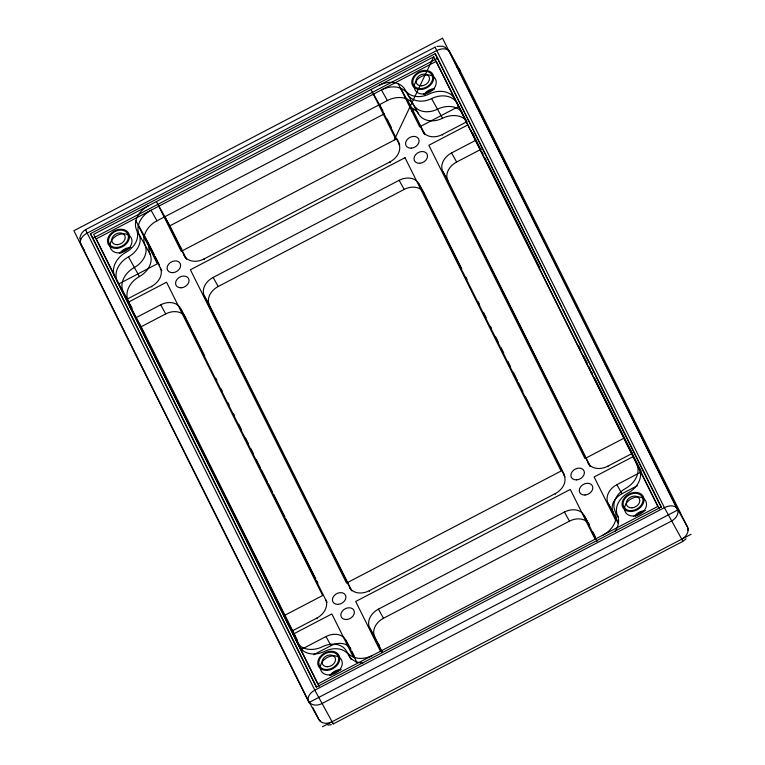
<?xml version="1.0" encoding="UTF-8"?>
<svg xmlns="http://www.w3.org/2000/svg" width="765" height="765" viewBox="0 0 765 765"><rect width="100%" height="100%" fill="white"/><g stroke="black" fill="none" stroke-linecap="round" stroke-linejoin="round"><path stroke-width="1.15" d="M686.1 538.818L682.877 541.371L333.31 723.891L333.005 723.164M682.734 540.979L664.756 508.333L435.075 47.114L435.591 47.908M79.732 238.814C80.153 235.142 82.228 231.518 85.489 229.682L435.065 47.162M394.348 139.746L433.745 56.782L657.804 506.449L317.771 683.996L93.703 234.32L433.745 56.782M435.209 53.693L661.113 507.052L316.308 687.085L90.404 233.717L435.209 53.693L561.873 307.367M90.404 233.717L92.928 238.259L437.733 58.236M301.898 650.365L123.251 291.828A21.525 16.467 -29.1 0 1 134.372 267.454A20.177 15.434 -29.1 0 0 145.006 245.058A21.525 16.467 -29.1 0 1 156.959 220.836L387.348 100.55A21.525 16.467 -29.1 0 1 413.521 104.862A20.177 15.434 -29.1 0 0 437.484 109.194A21.525 16.467 -29.1 0 1 462.557 113.029M158.948 206.12L169.907 225.799L384.518 113.755M118.499 284.073L157.37 263.782L135.893 220.683M458.541 106.536L419.669 126.827L398.192 83.739M126.933 299.22L151.489 286.397A16.142 12.345 -29.1 0 0 160.287 267.865L144.327 235.83M164.848 216.715L184.136 255.414A16.142 12.345 -29.1 0 0 203.949 259.01L389.949 161.893A16.142 12.345 -29.1 0 0 398.747 143.371L379.459 104.662M406.626 98.876L422.586 130.92A16.142 12.345 -29.1 0 0 442.409 134.506L466.966 121.683L466.593 121.013M127.688 302.51L166.55 282.209L322.658 595.514L283.796 615.806M467.721 124.963L428.849 145.264L584.957 458.56L623.829 438.269M136.113 317.647L160.669 304.824A16.142 12.345 -29.1 0 1 180.492 308.41L184.604 315.792M351.011 589.987L204.332 295.959A16.142 12.345 -29.1 0 1 213.129 277.437L399.129 180.32A16.142 12.345 -29.1 0 1 418.943 183.916L421.792 189.022M589.777 466.048L442.792 171.465A16.142 12.345 -29.1 0 1 451.589 152.933L476.146 140.11L470.245 129.505M130.213 307.052L141.171 326.732L165.728 313.908A16.142 12.345 -29.1 0 1 185.551 317.494L204.685 355.897M351.824 590.896L209.39 305.053A16.142 12.345 -29.1 0 1 218.188 286.521L404.188 189.414A16.142 12.345 -29.1 0 1 424.001 193L423.686 192.426M590.284 466.401L447.85 180.55A16.142 12.345 -29.1 0 1 456.648 162.017L481.204 149.194M292.22 630.943L316.786 618.12A16.142 12.345 -29.1 0 0 325.584 599.597L180.492 308.41M349.423 587.147A16.142 12.345 -29.1 0 0 369.246 590.733L555.237 493.626A16.142 12.345 -29.1 0 0 564.035 475.094L418.943 183.916M587.883 462.643A16.142 12.345 -29.1 0 0 607.697 466.229L632.263 453.406L626.363 442.811M292.976 634.233L331.847 613.941L353.315 657.03M633.009 456.695L594.147 476.987L615.615 520.085M348.314 644.685L345.78 640.142A16.142 12.345 -29.1 0 0 325.966 636.557L301.41 649.38L295.51 638.775M381.678 651.876L369.629 627.692A16.142 12.345 -29.1 0 1 378.426 609.16L564.417 512.053A16.142 12.345 -29.1 0 1 584.24 515.639L585.502 517.915M618.063 523.212L608.079 503.188A16.142 12.345 -29.1 0 1 616.877 484.666L639.903 472.636M313.631 654.725L331.025 645.641A16.142 12.345 -29.1 0 1 350.839 649.227L350.207 648.089M382.5 652.469L374.687 636.776A16.142 12.345 -29.1 0 1 383.485 618.254L569.476 521.137A16.142 12.345 -29.1 0 1 588.744 523.767M618.464 522.954L613.138 512.273A16.142 12.345 -29.1 0 1 621.935 493.75L637.293 485.737M322.457 726.75L691.111 534.266M327.927 725.134L331.369 724.618M436.987 46.349L442.466 46.225L445.708 47.545M333.244 723.881L315.18 690.852L85.498 229.634L85.814 230.093M461.678 111.403L457.384 103.696A21.525 16.467 -29.1 0 0 431.584 98.599A20.177 15.434 -29.1 0 1 407.621 94.258A21.525 16.467 -29.1 0 0 381.448 89.945L387.348 100.55M461.066 111.078L464.757 117.705M465.12 118.365L465.493 119.034M465.856 119.694L466.229 120.354M635.543 461.238L640.907 470.877L617.336 423.466M640.831 471.517L639.224 468.62A21.525 16.467 -29.1 0 1 628.103 492.995A20.177 15.434 -29.1 0 0 617.47 515.4A21.525 16.467 -29.1 0 1 615.06 531.34M431.584 98.599L442.543 118.279A21.525 16.467 -29.1 0 1 466.153 120.268M442.409 134.506L442.725 135.07M451.589 152.933L456.648 162.017M407.621 94.258L418.579 113.947A20.177 15.434 -29.1 0 0 442.543 118.279M400.726 88.281L411.685 107.97L424.986 134.659M422.586 130.92L424.489 134.324M607.697 466.229L608.012 466.803M442.792 171.465L447.85 180.55M616.877 484.666L621.935 493.75M617.47 515.4L618.541 517.331M608.079 503.188L613.138 512.273M373.559 94.066L382.825 110.724M398.747 143.371L399.693 145.073M422.108 189.586L423.37 191.862M389.949 161.893L390.265 162.467M564.035 475.094L564.981 476.796M399.129 180.32L404.188 189.414M585.818 518.479L587.08 520.755M587.396 521.319L588.027 522.457M588.342 523.021L588.668 523.585M588.983 524.159L589.299 524.723M555.237 493.626L555.553 494.19M564.417 512.053L569.476 521.137M203.949 259.01L204.265 259.574M213.129 277.437L218.188 286.521M184.136 255.414L185.713 258.254M369.246 590.733L369.562 591.297M204.332 295.959L209.39 305.053M378.426 609.16L383.485 618.254M156.959 220.836L151.059 210.232A21.525 16.467 -29.1 0 0 139.106 234.453A20.177 15.434 -29.1 0 1 128.472 256.858A21.525 16.467 -29.1 0 0 117.351 281.233L131.991 308.305L121.033 288.615M369.629 627.692L374.687 636.776M138.427 225.226L148.821 243.911M160.287 267.865L160.918 269.003M161.233 269.576L161.864 270.705M184.92 316.366L185.551 317.494M139.106 234.453L150.064 254.143A20.177 15.434 -29.1 0 1 139.421 276.548A21.525 16.467 -29.1 0 0 127.803 299.756M151.489 286.397L151.805 286.961M325.584 599.597L327.162 602.438M160.669 304.824L165.728 313.908M348.63 645.249L349.261 646.387M349.576 646.951L349.892 647.525M355.849 661.582L356.213 662.241M128.472 256.858L139.421 276.548M301.334 650.02L299.182 646.167A21.525 16.467 -29.1 0 0 324.991 651.264A20.177 15.434 -29.1 0 1 348.945 655.595L351.097 659.449M316.786 618.12L317.102 618.694M325.966 636.557L331.025 645.641M84.724 250.977L80.937 244.159A10.767 8.233 -29.1 0 1 80.755 238.403M286.32 620.348L297.279 640.037M562.944 309.509L661.505 507.319M472.856 133.502L473.918 135.635M476.681 141.181L477.743 143.313M478.173 144.174L480.831 149.51M482.007 151.872L483.078 154.014M485.087 158.039L486.148 160.181M487.334 162.562L490.002 167.908M490.403 168.711L495.328 178.608M495.72 179.383L507.587 203.194M507.95 203.93L512.913 213.894M513.267 214.592L530.489 249.18M530.805 249.811L539.851 267.951M578.445 345.407L580.252 349.041M583.772 356.108L587.166 362.916M589.098 366.798L590.169 368.94M591.422 371.455L592.483 373.588M594.434 377.489L599.397 387.463M599.76 388.18L604.713 398.125M605.086 398.871L611.627 412M612.01 412.775L616.944 422.672M659.277 508.878L436.27 61.324L96.237 238.862L319.244 686.415M387.119 118.977L391.288 127.353M397.025 138.857L399.626 144.088M424.537 194.061L461.735 268.725M465.99 277.255L467.052 279.397M478.211 301.793L479.273 303.925M483.528 312.455L486.186 317.791M490.432 326.32L491.503 328.453M495.749 336.992L498.407 342.318M501.065 347.654L503.724 352.99M507.97 361.52L510.628 366.856M513.286 372.192L517.542 380.721M518.603 382.854L522.858 391.384M525.517 396.719L529.763 405.249M530.824 407.382L564.312 474.577M592.942 532.048L595.553 537.279M584.24 515.639L597.092 541.438M371.025 89.524L395.821 139.278L181.219 251.331L156.423 201.578M595.094 539.201L570.298 489.437L355.687 601.491L380.482 651.245M169.907 225.799L186.584 259.278M149.911 245.986L154.167 254.525M155.238 256.667L159.493 265.206M215.845 378.293L216.906 380.425M221.152 388.964L222.223 391.097M228.066 402.83L229.127 404.962M233.382 413.492L234.444 415.625M238.699 424.164L241.348 429.49M245.603 438.029L248.262 443.356M250.92 448.692L253.578 454.028M256.237 459.354L260.483 467.893M261.544 470.026L267.396 481.759M268.458 483.891L272.713 492.421M273.774 494.553L284.934 516.958M285.995 519.091L315.754 578.818M316.825 580.951L317.886 583.083M351.91 651.359L354.568 656.705M345.78 640.142L356.758 662.165M141.171 326.732L295.682 636.824M92.928 238.259L316.7 687.343M312.99 707.74L318.785 719.377A10.767 6.933 -26.5 0 0 320.698 721.261M362.973 662.959A21.525 16.467 -29.1 0 1 348.945 655.595M150.064 254.143A21.525 16.467 -29.1 0 1 149.385 244.915M411.685 107.97A21.525 16.467 -29.1 0 1 418.579 113.947M687.917 530.241A10.767 6.933 -26.5 0 0 687.439 526.903L459.698 69.854L449.581 51.676A10.767 8.233 -29.1 0 0 446.024 48.453M681.567 539.249A10.767 8.233 -29.1 0 0 687.439 526.903L677.321 508.725L449.581 51.676A10.767 6.933 -26.5 0 0 436.672 50.605L87.105 233.124A10.767 6.933 -26.5 0 0 80.937 244.159L308.668 701.209L318.785 719.377A10.767 8.233 -29.1 0 0 332 721.768M460.186 73.191A10.767 6.933 -26.5 0 0 459.698 69.854A10.767 8.233 -29.1 0 0 456.944 67.024M120.994 252.995A10.49 8.023 -29.1 0 1 129.199 248.415M331.283 675.026A10.49 8.023 -29.1 0 1 340.195 670.37M424.824 94.688A10.49 8.023 -29.1 0 1 434.176 89.476M635.552 516.165A10.49 8.023 -29.1 0 1 643.757 511.584M423.944 94.411A11.571 8.845 -29.1 0 1 434.061 88.616M634.931 515.562A11.571 8.845 -29.1 0 1 645.459 510.58M119.675 253.272A11.571 8.845 -29.1 0 1 130.901 247.411M329.964 675.304A11.571 8.845 -29.1 0 1 341.19 669.442M636.69 464.078A21.525 16.467 -29.1 0 1 625.579 488.453A20.177 15.434 -29.1 0 0 614.936 510.857A21.525 16.467 -29.1 0 1 602.983 535.079M454.859 99.154A21.525 16.467 -29.1 0 0 429.05 94.057A20.177 15.434 -29.1 0 1 405.096 89.715A21.525 16.467 -29.1 0 0 378.914 85.403M148.534 205.689A21.525 16.467 -29.1 0 0 136.572 229.911A20.177 15.434 -29.1 0 1 125.938 252.316A21.525 16.467 -29.1 0 0 114.817 276.691M296.657 641.625A21.525 16.467 -29.1 0 0 322.457 646.721A20.177 15.434 -29.1 0 1 346.421 651.053A21.525 16.467 -29.1 0 0 372.593 655.366M411.752 111.374A34.98 26.756 -29.1 0 1 416.667 108.276M179.938 247.583A34.98 26.756 -29.1 0 1 181.697 248.596M377.375 643.814A34.98 26.756 -29.1 0 1 379.124 644.828M442.543 38.25L73.889 230.734L308.974 702.519L677.627 510.045L442.543 38.25M405.01 157.714L190.399 269.758L346.507 583.064L561.118 471.011L405.01 157.714M664.412 507.654L314.836 690.164A10.767 6.933 -26.5 0 0 308.668 701.209A10.767 8.233 -29.1 0 0 321.883 703.599L671.46 521.08A10.767 8.233 -29.1 0 0 677.321 508.725A10.767 6.933 -26.5 0 0 664.412 507.654M419.717 163.289A7.134 5.451 -29.1 0 0 427.09 154.119A7.134 5.451 -29.1 0 0 415.5 154.836A7.134 5.451 -29.1 0 0 419.717 163.289M585.005 495.022A7.134 5.451 -29.1 0 0 592.378 485.842A7.134 5.451 -29.1 0 0 580.788 486.559A7.134 5.451 -29.1 0 0 585.005 495.022M346.555 619.526A7.134 5.451 -29.1 0 0 353.927 610.346A7.134 5.451 -29.1 0 0 342.338 611.063A7.134 5.451 -29.1 0 0 346.555 619.526M181.257 287.793A7.134 5.451 -29.1 0 0 188.63 278.613A7.134 5.451 -29.1 0 0 177.05 279.34A7.134 5.451 -29.1 0 0 181.257 287.793M423.571 94.019A11.571 8.845 -29.1 0 0 435.524 79.13A11.571 8.845 -29.1 0 0 416.724 80.296A11.571 8.845 -29.1 0 0 423.571 94.019M633.86 516.05A11.571 8.845 -29.1 0 0 645.813 501.161A11.571 8.845 -29.1 0 0 627.013 502.328A11.571 8.845 -29.1 0 0 633.86 516.05M119.302 252.88A11.571 8.845 -29.1 0 0 131.264 237.992A11.571 8.845 -29.1 0 0 112.465 239.158A11.571 8.845 -29.1 0 0 119.302 252.88M329.591 674.912A11.571 8.845 -29.1 0 0 341.553 660.023A11.571 8.845 -29.1 0 0 322.753 661.19A11.571 8.845 -29.1 0 0 329.591 674.912M327.057 670.37A11.571 8.845 -29.1 0 0 339.019 655.481A11.571 8.845 -29.1 0 0 320.219 656.647A11.571 8.845 -29.1 0 0 327.057 670.37M631.326 511.508A11.571 8.845 -29.1 0 0 643.289 496.619A11.571 8.845 -29.1 0 0 624.489 497.785A11.571 8.845 -29.1 0 0 631.326 511.508M421.037 89.476A11.571 8.845 -29.1 0 0 433 74.588A11.571 8.845 -29.1 0 0 414.2 75.754A11.571 8.845 -29.1 0 0 421.037 89.476M116.768 248.338A11.571 8.845 -29.1 0 0 128.73 233.449A11.571 8.845 -29.1 0 0 109.93 234.616A11.571 8.845 -29.1 0 0 116.768 248.338M117.428 244.676A7.134 5.451 -29.1 0 0 124.8 235.505A7.134 5.451 -29.1 0 0 113.21 236.222A7.134 5.451 -29.1 0 0 117.428 244.676M421.697 85.814A7.134 5.451 -29.1 0 0 429.069 76.634A7.134 5.451 -29.1 0 0 417.48 77.361A7.134 5.451 -29.1 0 0 421.697 85.814M631.986 507.845A7.134 5.451 -29.1 0 0 639.358 498.665A7.134 5.451 -29.1 0 0 627.769 499.392A7.134 5.451 -29.1 0 0 631.986 507.845M327.716 666.717A7.134 5.451 -29.1 0 0 335.089 657.537A7.134 5.451 -29.1 0 0 323.499 658.254A7.134 5.451 -29.1 0 0 327.716 666.717M338.12 604.379A7.134 5.451 -29.1 0 0 345.493 595.199A7.134 5.451 -29.1 0 0 333.913 595.916A7.134 5.451 -29.1 0 0 338.12 604.379M172.833 272.656A7.134 5.451 -29.1 0 0 180.205 263.476A7.134 5.451 -29.1 0 0 168.616 264.193A7.134 5.451 -29.1 0 0 172.833 272.656M576.581 479.875A7.134 5.451 -29.1 0 0 583.953 470.695A7.134 5.451 -29.1 0 0 572.363 471.422A7.134 5.451 -29.1 0 0 576.581 479.875M411.283 148.152A7.134 5.451 -29.1 0 0 418.656 138.972A7.134 5.451 -29.1 0 0 407.066 139.689A7.134 5.451 -29.1 0 0 411.283 148.152M421.199 88.587A10.49 8.023 -29.1 0 0 432.043 75.085A10.49 8.023 -29.1 0 0 414.993 76.137A10.49 8.023 -29.1 0 0 421.199 88.587M631.488 510.618A10.49 8.023 -29.1 0 0 642.332 497.116A10.49 8.023 -29.1 0 0 625.282 498.168A10.49 8.023 -29.1 0 0 631.488 510.618M327.219 669.49A10.49 8.023 -29.1 0 0 338.063 655.978A10.49 8.023 -29.1 0 0 321.013 657.039A10.49 8.023 -29.1 0 0 327.219 669.49M116.93 247.449A10.49 8.023 -29.1 0 0 127.774 233.947A10.49 8.023 -29.1 0 0 110.724 235.008A10.49 8.023 -29.1 0 0 116.93 247.449"/></g></svg>
